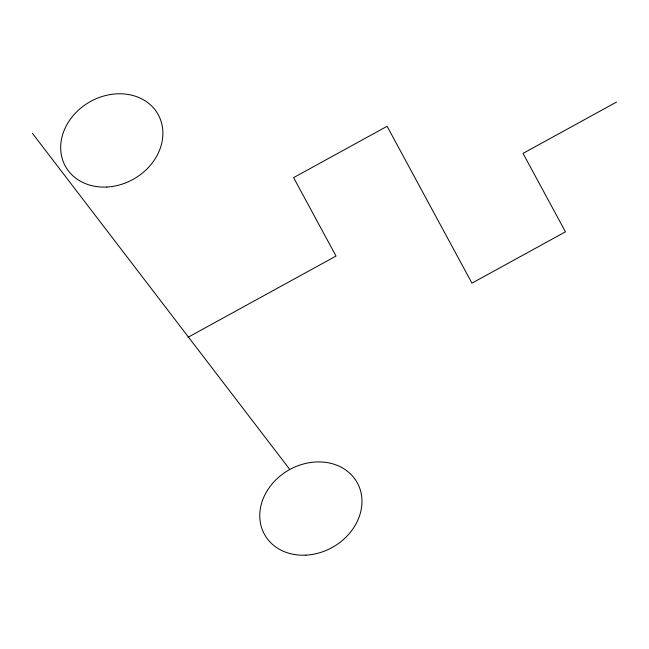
<?xml version="1.0" encoding="UTF-8"?>
<svg xmlns="http://www.w3.org/2000/svg" width="649" height="649" viewBox="0 0 649 649"><rect width="100%" height="100%" fill="white"/><g stroke="black" fill="none" stroke-linecap="round" stroke-linejoin="round"><path stroke-width="0.97" d="M187.95 337.334L336.012 256.055L293.599 177.623L387.112 126.287L471.945 283.159L565.457 231.823L523.037 153.391L616.55 102.055M32.45 133.361L289.535 469.122M305.874 555.146A53.104 44.383 -29.6 0 0 357.412 483.01A53.104 44.383 -29.6 0 0 269.311 487.529A53.104 44.383 -29.6 0 0 305.874 555.146M106.801 187.026A53.104 44.383 -29.6 0 0 158.34 114.889A53.104 44.383 -29.6 0 0 70.23 119.4A53.104 44.383 -29.6 0 0 106.801 187.026"/></g></svg>
